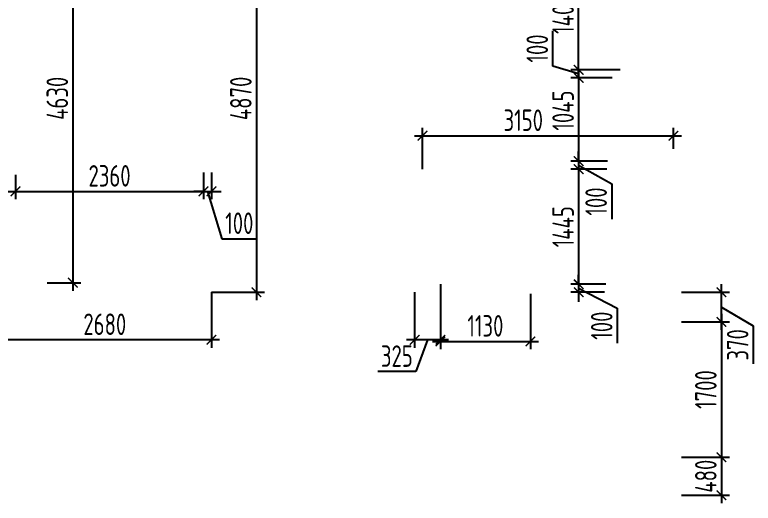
# Model space of a CAD drawing. Header units: millimetres. Extents: x -350007 to 535970, y -888 to 133718.
# Drawn here: x -190404 to -181133, y 115751 to 121886 of the extents above; entities that cross this region are included whole.
import ezdxf

# ---------------------------------------------------------------- set-up
doc = ezdxf.new("R2010")
doc.units = ezdxf.units.MM
doc.layers.add('АР_Размеры нов.', color=15, linetype='Continuous', lineweight=0)
doc.styles.add('ISOCPEUR', font='isocpeur.ttf', dxfattribs={"width": 0.7})
doc.dimstyles.new('R_100', dxfattribs={"dimtxt": 270, "dimasz": 120, "dimexe": 100, "dimexo": 0, "dimgap": 60, "dimtad": 1, "dimdec": 0, "dimrnd": 5, "dimzin": 0, "dimdsep": 46, "dimtxsty": 'ISOCPEUR', "dimblk": 'ARCHTICK', "dimcen": 0, "dimdle": 100, "dimclrd": 256, "dimclre": 256, "dimclrt": 256, "dimadec": 0, "dimazin": 0, "dimtfac": 2, "dimtdec": 0, "dimtofl": 0, "dimtmove": 1, "dimatfit": 3, "dimfxl": 1, "dimtvp": 3, "dimtolj": 1, "dimtzin": 0, "dimarcsym": 0})

# ---------------------------------------------------------------- blocks, each defined once
blk = doc.blocks.new('_ArchTick')
at = {"color": 0, "linetype": 'ByBlock', "const_width": 0.15}
blk.add_lwpolyline([(-0.5, -0.5), (0.5, 0.5)], dxfattribs=at)
blk = doc.blocks.new('*D2844')
at = {"layer": 'АР_Размеры нов.', "lineweight": -2, "ltscale": 100, "transparency": 16777216}
for p, q in [((-185060.2, 118380.7), (-185060.2, 117684)), ((-183930.2, 118380.7), (-183930.2, 117684)), ((-185160.2, 117784), (-183830.2, 117784))]:
    blk.add_line(p, q, dxfattribs=at)
at = {"layer": 'АР_Размеры нов.', "lineweight": -2, "ltscale": 100, "transparency": 16777216, "xscale": 120, "yscale": 120, "zscale": 120, "rotation": 180}
blk.add_blockref('_ArchTick', (-185060.2, 117784), dxfattribs=at)
at = {"layer": 'АР_Размеры нов.', "lineweight": -2, "ltscale": 100, "transparency": 16777216, "xscale": 120, "yscale": 120, "zscale": 120}
blk.add_blockref('_ArchTick', (-183930.2, 117784), dxfattribs=at)
at = {"layer": 'АР_Размеры нов.', "ltscale": 100, "transparency": 16777216, "insert": (-184495.2, 117979), "char_height": 270, "attachment_point": 5, "style": 'ISOCPEUR'}
blk.add_mtext('\\A1;1130', dxfattribs=at)
blk = doc.blocks.new('*D2621')
at = {"layer": 'АР_Размеры нов.', "lineweight": -2, "ltscale": 100, "transparency": 16777216}
for p, q in [((-181532.7, 118129), (-181532.7, 116229)), ((-182033.9, 118029), (-181432.7, 118029)), ((-182033.9, 116329), (-181432.7, 116329))]:
    blk.add_line(p, q, dxfattribs=at)
at = {"layer": 'АР_Размеры нов.', "lineweight": -2, "ltscale": 100, "transparency": 16777216, "xscale": 120, "yscale": 120, "zscale": 120}
for p, rotation in [((-181532.7, 118029), 90), ((-181532.7, 116329), 270)]:
    blk.add_blockref('_ArchTick', p, dxfattribs=dict(at, rotation=rotation))
at = {"layer": 'АР_Размеры нов.', "ltscale": 100, "transparency": 16777216, "insert": (-181727.7, 117179), "char_height": 270, "attachment_point": 5, "rotation": 90, "style": 'ISOCPEUR'}
blk.add_mtext('\\A1;1700', dxfattribs=at)
blk = doc.blocks.new('*D2622')
at = {"layer": 'АР_Размеры нов.', "lineweight": -2, "ltscale": 100, "transparency": 16777216}
for p, q in [((-181532.7, 116429), (-181532.7, 115750.7)), ((-182033.9, 116329), (-181432.7, 116329)), ((-182033.9, 115850.7), (-181432.7, 115850.7))]:
    blk.add_line(p, q, dxfattribs=at)
at = {"layer": 'АР_Размеры нов.', "lineweight": -2, "ltscale": 100, "transparency": 16777216, "xscale": 120, "yscale": 120, "zscale": 120}
for p, rotation in [((-181532.7, 116329), 90), ((-181532.7, 115850.7), 270)]:
    blk.add_blockref('_ArchTick', p, dxfattribs=dict(at, rotation=rotation))
at = {"layer": 'АР_Размеры нов.', "ltscale": 100, "transparency": 16777216, "insert": (-181727.7, 116089.9), "char_height": 270, "attachment_point": 5, "rotation": 90, "style": 'ISOCPEUR'}
blk.add_mtext('\\A1;480', dxfattribs=at)
blk = doc.blocks.new('*D2782')
at = {"layer": 'АР_Размеры нов.', "lineweight": -2, "ltscale": 100, "transparency": 16777216}
for p, q in [((-185060.2, 118500.7), (-185060.2, 117704)), ((-185384.4, 118400.7), (-185384.4, 117704)), ((-184960.2, 117804), (-185484.4, 117804)), ((-185222.3, 117804), (-185367.6, 117404)), ((-185367.6, 117404), (-185846.7, 117404))]:
    blk.add_line(p, q, dxfattribs=at)
at = {"layer": 'АР_Размеры нов.', "lineweight": -2, "ltscale": 100, "transparency": 16777216, "xscale": 120, "yscale": 120, "zscale": 120, "rotation": 180}
blk.add_blockref('_ArchTick', (-185384.4, 117804), dxfattribs=at)
at = {"layer": 'АР_Размеры нов.', "lineweight": -2, "ltscale": 100, "transparency": 16777216, "xscale": 120, "yscale": 120, "zscale": 120}
blk.add_blockref('_ArchTick', (-185060.2, 117804), dxfattribs=at)
at = {"layer": 'АР_Размеры нов.', "ltscale": 100, "transparency": 16777216, "insert": (-185607.1, 117599), "char_height": 270, "attachment_point": 5, "style": 'ISOCPEUR'}
blk.add_mtext('\\A1;325', dxfattribs=at)
blk = doc.blocks.new('*D3003')
at = {"layer": 'АР_Размеры нов.', "lineweight": -2, "ltscale": 500, "transparency": 16777216}
for p, q in [((-189674.9, 123252.4), (-189674.9, 118420.7)), ((-190393.9, 123152.4), (-189574.9, 123152.4)), ((-189998.9, 118520.7), (-189574.9, 118520.7))]:
    blk.add_line(p, q, dxfattribs=at)
at = {"layer": 'АР_Размеры нов.', "lineweight": -2, "ltscale": 500, "transparency": 16777216, "xscale": 120, "yscale": 120, "zscale": 120}
for p, rotation in [((-189674.9, 123152.4), 90), ((-189674.9, 118520.7), 270)]:
    blk.add_blockref('_ArchTick', p, dxfattribs=dict(at, rotation=rotation))
at = {"layer": 'АР_Размеры нов.', "lineweight": 13, "ltscale": 500, "transparency": 16777216, "insert": (-189869.9, 120836.5), "char_height": 270, "attachment_point": 5, "rotation": 90, "style": 'ISOCPEUR'}
blk.add_mtext('\\A1;4630', dxfattribs=at)
blk = doc.blocks.new('*D3019')
at = {"layer": 'АР_Размеры нов.', "lineweight": -2, "ltscale": 500, "transparency": 16777216}
for p, q in [((-187370.5, 123370.8), (-187370.5, 118300.7)), ((-187933.9, 123270.8), (-187270.5, 123270.8)), ((-187933.9, 118400.7), (-187270.5, 118400.7))]:
    blk.add_line(p, q, dxfattribs=at)
at = {"layer": 'АР_Размеры нов.', "lineweight": -2, "ltscale": 500, "transparency": 16777216, "xscale": 120, "yscale": 120, "zscale": 120}
for p, rotation in [((-187370.5, 123270.8), 90), ((-187370.5, 118400.7), 270)]:
    blk.add_blockref('_ArchTick', p, dxfattribs=dict(at, rotation=rotation))
at = {"layer": 'АР_Размеры нов.', "lineweight": 13, "ltscale": 500, "transparency": 16777216, "insert": (-187565.5, 120835.7), "char_height": 270, "attachment_point": 5, "rotation": 90, "style": 'ISOCPEUR'}
blk.add_mtext('\\A1;4870', dxfattribs=at)
blk = doc.blocks.new('*D3020')
at = {"layer": 'АР_Размеры нов.', "lineweight": -2, "ltscale": 500, "transparency": 16777216}
for p, q in [((-190613.2, 118400.5), (-190613.2, 117704)), ((-187933.9, 118400.7), (-187933.9, 117704)), ((-187833.9, 117804), (-190713.2, 117804))]:
    blk.add_line(p, q, dxfattribs=at)
at = {"layer": 'АР_Размеры нов.', "lineweight": -2, "ltscale": 500, "transparency": 16777216, "xscale": 120, "yscale": 120, "zscale": 120, "rotation": 180}
blk.add_blockref('_ArchTick', (-190613.2, 117804), dxfattribs=at)
at = {"layer": 'АР_Размеры нов.', "lineweight": -2, "ltscale": 500, "transparency": 16777216, "xscale": 120, "yscale": 120, "zscale": 120}
blk.add_blockref('_ArchTick', (-187933.9, 117804), dxfattribs=at)
at = {"layer": 'АР_Размеры нов.', "lineweight": 13, "ltscale": 500, "transparency": 16777216, "insert": (-189273.5, 117999), "char_height": 270, "attachment_point": 5, "style": 'ISOCPEUR'}
blk.add_mtext('\\A1;2680', dxfattribs=at)
blk = doc.blocks.new('*D3246')
at = {"layer": 'АР_Размеры нов.', "lineweight": -2, "ltscale": 500, "transparency": 16777216}
for p, q in [((-190393.9, 119874), (-190393.9, 119568.2)), ((-188033.9, 119874), (-188033.9, 119568.2)), ((-190493.9, 119668.2), (-187933.9, 119668.2))]:
    blk.add_line(p, q, dxfattribs=at)
at = {"layer": 'АР_Размеры нов.', "lineweight": -2, "ltscale": 500, "transparency": 16777216, "xscale": 120, "yscale": 120, "zscale": 120, "rotation": 180}
blk.add_blockref('_ArchTick', (-190393.9, 119668.2), dxfattribs=at)
at = {"layer": 'АР_Размеры нов.', "lineweight": -2, "ltscale": 500, "transparency": 16777216, "xscale": 120, "yscale": 120, "zscale": 120}
blk.add_blockref('_ArchTick', (-188033.9, 119668.2), dxfattribs=at)
at = {"layer": 'АР_Размеры нов.', "lineweight": 13, "ltscale": 500, "transparency": 16777216, "insert": (-189213.9, 119863.2), "char_height": 270, "attachment_point": 5, "style": 'ISOCPEUR'}
blk.add_mtext('\\A1;2360', dxfattribs=at)
blk = doc.blocks.new('*D3251')
at = {"layer": 'АР_Размеры нов.', "lineweight": -2, "ltscale": 500, "transparency": 16777216}
for p, q in [((-188033.9, 119905.1), (-188033.9, 119568.2)), ((-187933.9, 119905.1), (-187933.9, 119568.2)), ((-188033.9, 119668.2), (-188153.9, 119668.2)), ((-188033.9, 119668.2), (-187933.9, 119668.2)), ((-187983.9, 119668.2), (-187805.4, 119073.2)), ((-187933.9, 119668.2), (-187813.9, 119668.2)), ((-187805.4, 119073.2), (-187364.1, 119073.2))]:
    blk.add_line(p, q, dxfattribs=at)
at = {"layer": 'АР_Размеры нов.', "lineweight": -2, "ltscale": 500, "transparency": 16777216, "xscale": 120, "yscale": 120, "zscale": 120}
blk.add_blockref('_ArchTick', (-188033.9, 119668.2), dxfattribs=at)
at = {"layer": 'АР_Размеры нов.', "lineweight": -2, "ltscale": 500, "transparency": 16777216, "xscale": 120, "yscale": 120, "zscale": 120, "rotation": 180}
blk.add_blockref('_ArchTick', (-187933.9, 119668.2), dxfattribs=at)
at = {"layer": 'АР_Размеры нов.', "lineweight": 13, "ltscale": 500, "transparency": 16777216, "insert": (-187584.8, 119268.2), "char_height": 270, "attachment_point": 5, "style": 'ISOCPEUR'}
blk.add_mtext('\\A1;100', dxfattribs=at)
blk = doc.blocks.new('*D1639')
at = {"layer": 'АР_Размеры нов.', "lineweight": -2, "ltscale": 500, "transparency": 16777216}
for p, q in [((-185284.4, 119947.2), (-185284.4, 120467)), ((-182133.9, 120201.1), (-182133.9, 120467)), ((-185384.4, 120367), (-182033.9, 120367))]:
    blk.add_line(p, q, dxfattribs=at)
at = {"layer": 'АР_Размеры нов.', "lineweight": -2, "ltscale": 500, "transparency": 16777216, "xscale": 120, "yscale": 120, "zscale": 120, "rotation": 180}
blk.add_blockref('_ArchTick', (-185284.4, 120367), dxfattribs=at)
at = {"layer": 'АР_Размеры нов.', "lineweight": -2, "ltscale": 500, "transparency": 16777216, "xscale": 120, "yscale": 120, "zscale": 120}
blk.add_blockref('_ArchTick', (-182133.9, 120367), dxfattribs=at)
at = {"layer": 'АР_Размеры нов.', "lineweight": 13, "ltscale": 500, "transparency": 16777216, "insert": (-184019.6, 120562), "char_height": 270, "attachment_point": 5, "style": 'ISOCPEUR'}
blk.add_mtext('\\A1;3150', dxfattribs=at)
blk = doc.blocks.new('*D1644')
at = {"layer": 'АР_Размеры нов.', "lineweight": -2, "ltscale": 500, "transparency": 16777216}
for p, q in [((-183649.5, 121242.1), (-183649.5, 121683.4)), ((-183324.5, 121194.6), (-183324.5, 121314.6)), ((-183324.5, 121144.6), (-183649.5, 121242.1)), ((-182803.9, 121194.6), (-183424.5, 121194.6)), ((-183324.5, 121194.6), (-183324.5, 121094.6)), ((-182903.9, 121094.6), (-183424.5, 121094.6)), ((-183324.5, 121094.6), (-183324.5, 120974.6))]:
    blk.add_line(p, q, dxfattribs=at)
at = {"layer": 'АР_Размеры нов.', "lineweight": -2, "ltscale": 500, "transparency": 16777216, "xscale": 120, "yscale": 120, "zscale": 120}
for p, rotation in [((-183324.5, 121194.6), 270), ((-183324.5, 121094.6), 90)]:
    blk.add_blockref('_ArchTick', p, dxfattribs=dict(at, rotation=rotation))
at = {"layer": 'АР_Размеры нов.', "lineweight": 13, "ltscale": 500, "transparency": 16777216, "insert": (-183844.5, 121462.8), "char_height": 270, "attachment_point": 5, "rotation": 90, "style": 'ISOCPEUR'}
blk.add_mtext('\\A1;100', dxfattribs=at)
blk = doc.blocks.new('*D1645')
at = {"layer": 'АР_Размеры нов.', "lineweight": -2, "ltscale": 500, "transparency": 16777216}
for p, q in [((-183324.5, 121194.6), (-183324.5, 119947.2)), ((-182903.9, 121094.6), (-183424.5, 121094.6)), ((-182962.5, 120047.2), (-183424.5, 120047.2))]:
    blk.add_line(p, q, dxfattribs=at)
at = {"layer": 'АР_Размеры нов.', "lineweight": -2, "ltscale": 500, "transparency": 16777216, "xscale": 120, "yscale": 120, "zscale": 120}
for p, rotation in [((-183324.5, 121094.6), 90), ((-183324.5, 120047.2), 270)]:
    blk.add_blockref('_ArchTick', p, dxfattribs=dict(at, rotation=rotation))
at = {"layer": 'АР_Размеры нов.', "lineweight": 13, "ltscale": 500, "transparency": 16777216, "insert": (-183519.5, 120683), "char_height": 270, "attachment_point": 5, "rotation": 90, "style": 'ISOCPEUR'}
blk.add_mtext('\\A1;1045', dxfattribs=at)
blk = doc.blocks.new('*D1646')
at = {"layer": 'АР_Размеры нов.', "lineweight": -2, "ltscale": 500, "transparency": 16777216}
for p, q in [((-183324.5, 120047.2), (-183324.5, 120167.2)), ((-182962.5, 120047.2), (-183424.5, 120047.2)), ((-183324.5, 120047.2), (-183324.5, 119947.2)), ((-183324.5, 119997.2), (-182909.8, 119761.4)), ((-182972.3, 119947.2), (-183424.5, 119947.2)), ((-183324.5, 119947.2), (-183324.5, 119827.2)), ((-182909.8, 119761.4), (-182909.8, 119320.1))]:
    blk.add_line(p, q, dxfattribs=at)
at = {"layer": 'АР_Размеры нов.', "lineweight": -2, "ltscale": 500, "transparency": 16777216, "xscale": 120, "yscale": 120, "zscale": 120}
for p, rotation in [((-183324.5, 120047.2), 270), ((-183324.5, 119947.2), 90)]:
    blk.add_blockref('_ArchTick', p, dxfattribs=dict(at, rotation=rotation))
at = {"layer": 'АР_Размеры нов.', "lineweight": 13, "ltscale": 500, "transparency": 16777216, "insert": (-183104.8, 119540.7), "char_height": 270, "attachment_point": 5, "rotation": 90, "style": 'ISOCPEUR'}
blk.add_mtext('\\A1;100', dxfattribs=at)
blk = doc.blocks.new('*D1647')
at = {"layer": 'АР_Размеры нов.', "lineweight": -2, "ltscale": 500, "transparency": 16777216}
for p, q in [((-183324.5, 120047.2), (-183324.5, 118400.7)), ((-182972.3, 119947.2), (-183424.5, 119947.2)), ((-182982, 118500.7), (-183424.5, 118500.7))]:
    blk.add_line(p, q, dxfattribs=at)
at = {"layer": 'АР_Размеры нов.', "lineweight": -2, "ltscale": 500, "transparency": 16777216, "xscale": 120, "yscale": 120, "zscale": 120}
for p, rotation in [((-183324.5, 119947.2), 90), ((-183324.5, 118500.7), 270)]:
    blk.add_blockref('_ArchTick', p, dxfattribs=dict(at, rotation=rotation))
at = {"layer": 'АР_Размеры нов.', "lineweight": 13, "ltscale": 500, "transparency": 16777216, "insert": (-183519.5, 119223.9), "char_height": 270, "attachment_point": 5, "rotation": 90, "style": 'ISOCPEUR'}
blk.add_mtext('\\A1;1445', dxfattribs=at)
blk = doc.blocks.new('*D1648')
at = {"layer": 'АР_Размеры нов.', "lineweight": -2, "ltscale": 500, "transparency": 16777216}
for p, q in [((-183324.5, 118500.7), (-183324.5, 118620.7)), ((-182982, 118500.7), (-183424.5, 118500.7)), ((-183324.5, 118500.7), (-183324.5, 118400.7)), ((-183001.6, 118400.7), (-183424.5, 118400.7)), ((-183324.5, 118450.7), (-182839.4, 118201.6)), ((-183324.5, 118400.7), (-183324.5, 118280.7)), ((-182839.4, 118201.6), (-182839.4, 117760.3))]:
    blk.add_line(p, q, dxfattribs=at)
at = {"layer": 'АР_Размеры нов.', "lineweight": -2, "ltscale": 500, "transparency": 16777216, "xscale": 120, "yscale": 120, "zscale": 120}
for p, rotation in [((-183324.5, 118500.7), 270), ((-183324.5, 118400.7), 90)]:
    blk.add_blockref('_ArchTick', p, dxfattribs=dict(at, rotation=rotation))
at = {"layer": 'АР_Размеры нов.', "lineweight": 13, "ltscale": 500, "transparency": 16777216, "insert": (-183034.4, 117981), "char_height": 270, "attachment_point": 5, "rotation": 90, "style": 'ISOCPEUR'}
blk.add_mtext('\\A1;100', dxfattribs=at)
blk = doc.blocks.new('*D1649')
at = {"layer": 'АР_Размеры нов.', "lineweight": -2, "ltscale": 500, "transparency": 16777216}
for p, q in [((-183324.5, 121094.6), (-183324.5, 122692.8)), ((-182804, 122592.8), (-183424.5, 122592.8)), ((-182803.9, 121194.6), (-183424.5, 121194.6))]:
    blk.add_line(p, q, dxfattribs=at)
at = {"layer": 'АР_Размеры нов.', "lineweight": -2, "ltscale": 500, "transparency": 16777216, "xscale": 120, "yscale": 120, "zscale": 120}
for p, rotation in [((-183324.5, 122592.8), 90), ((-183324.5, 121194.6), 270)]:
    blk.add_blockref('_ArchTick', p, dxfattribs=dict(at, rotation=rotation))
at = {"layer": 'АР_Размеры нов.', "lineweight": 13, "ltscale": 500, "transparency": 16777216, "insert": (-183519.5, 121893.7), "char_height": 270, "attachment_point": 5, "rotation": 90, "style": 'ISOCPEUR'}
blk.add_mtext('\\A1;1400', dxfattribs=at)
blk = doc.blocks.new('*D1653')
at = {"layer": 'АР_Размеры нов.', "lineweight": -2, "ltscale": 500, "transparency": 16777216}
for p, q in [((-181532.7, 117929), (-181532.7, 118500.7)), ((-182033.9, 118400.7), (-181432.7, 118400.7)), ((-181532.7, 118214.9), (-181132.7, 117979.9)), ((-182033.9, 118029), (-181432.7, 118029)), ((-181132.7, 117979.9), (-181132.7, 117500.8))]:
    blk.add_line(p, q, dxfattribs=at)
at = {"layer": 'АР_Размеры нов.', "lineweight": -2, "ltscale": 500, "transparency": 16777216, "xscale": 120, "yscale": 120, "zscale": 120}
for p, rotation in [((-181532.7, 118400.7), 90), ((-181532.7, 118029), 270)]:
    blk.add_blockref('_ArchTick', p, dxfattribs=dict(at, rotation=rotation))
at = {"layer": 'АР_Размеры нов.', "lineweight": 13, "ltscale": 500, "transparency": 16777216, "insert": (-181327.7, 117740.3), "char_height": 270, "attachment_point": 5, "rotation": 90, "style": 'ISOCPEUR'}
blk.add_mtext('\\A1;370', dxfattribs=at)

msp = doc.modelspace()

# ---------------------------------------------------------------- dimensions: what is measured, and where the dimension line sits
at = {"layer": 'АР_Размеры нов.', "lineweight": 13, "ltscale": 500}
for base, p1, p2, override, picture, middle in [((-187370.5, 118400.7), (-187933.9, 123270.8), (-187933.9, 118400.7), {"dimpost": '\\X'}, '*D3019', (-187565.5, 120835.7)), ((-189674.9, 118520.7), (-190393.9, 123152.4), (-189998.9, 118520.7), {"dimpost": '\\X', "dimfxl": 2.5, "dimarcsym": 1}, '*D3003', (-189869.9, 120836.5)), ((-183324.5, 122592.8), (-182803.9, 121194.6), (-182804, 122592.8), {"dimpost": '\\X'}, '*D1649', (-183519.5, 121893.7)), ((-183324.5, 121094.6), (-182803.9, 121194.6), (-182903.9, 121094.6), {"dimpost": '\\X'}, '*D1644', (-183844.5, 121302.1)), ((-183324.4592, 118500.6825), (-182972.3066, 119947.1651), (-182982.0207, 118500.6825), {"dimpost": '\\X'}, '*D1647', (-183519.4592, 119223.9238))]:
    dim = msp.add_linear_dim(base=base, p1=p1, p2=p2, angle=90, dimstyle='R_100', override=override, dxfattribs=at)
    dim.commit()
    dim.dimension.update_dxf_attribs({"geometry": picture, "text_midpoint": middle})
for base, p1, p2, override, picture, middle in [((-183324.5, 120047.2), (-182903.9, 121094.6), (-182962.5, 120047.2), {"dimpost": '\\X'}, '*D1645', (-183324.5, 120683)), ((-183324.5, 119947.2), (-182962.5, 120047.2), (-182972.3, 119947.2), {"dimpost": '\\X'}, '*D1646', (-182909.8, 119701.4)), ((-183324.5, 118400.7), (-182982, 118500.7), (-183001.6, 118400.7), {"dimpost": '\\X'}, '*D1648', (-182839.4, 118141.6)), ((-181532.7, 118400.7), (-182033.9, 118029), (-182033.9, 118400.7), {"dimpost": '\\X', "dimfxl": 2.5, "dimarcsym": 1}, '*D1653', (-181132.7, 117919.9))]:
    dim = msp.add_linear_dim(base=base, p1=p1, p2=p2, angle=90, dimstyle='R_100', override=override, dxfattribs=at)
    dim.commit()
    dim.dimension.update_dxf_attribs({"geometry": picture, "text_midpoint": middle, "dimtype": 160})
dim = msp.add_linear_dim(base=(-182133.9151, 120367.0405), p1=(-185284.4438, 119947.1651), p2=(-182133.9151, 120201.0789), dimstyle='R_100', override={"dimpost": '\\X'}, dxfattribs=at)
dim.commit()
dim.dimension.update_dxf_attribs({"geometry": '*D1639', "text_midpoint": (-184019.6392, 120367.0405), "dimtype": 160})
for base, p1, p2, picture, middle in [((-188033.9, 119668.2), (-190393.9, 119874), (-188033.9, 119874), '*D3246', (-189213.9, 119863.2)), ((-187933.9, 119668.2), (-188033.9, 119905.1), (-187933.9, 119905.1), '*D3251', (-187745.4, 119268.2)), ((-190613.2, 117804), (-187933.9, 118400.7), (-190613.2, 118400.5), '*D3020', (-189273.5, 117999))]:
    dim = msp.add_linear_dim(base=base, p1=p1, p2=p2, dimstyle='R_100', override={"dimpost": '\\X'}, dxfattribs=at)
    dim.commit()
    dim.dimension.update_dxf_attribs({"geometry": picture, "text_midpoint": middle})
at = {"layer": 'АР_Размеры нов.', "ltscale": 100}
dim = msp.add_linear_dim(base=(-185384.4, 117804), p1=(-185060.2, 118500.7), p2=(-185384.4, 118400.7), dimstyle='R_100', override={"dimpost": '\\X', "dimfxl": 300, "dimarcsym": 1}, dxfattribs=at)
dim.commit()
dim.dimension.update_dxf_attribs({"geometry": '*D2782', "text_midpoint": (-185427.6, 117404), "dimtype": 160})
dim = msp.add_linear_dim(base=(-183930.2, 117784), p1=(-185060.2, 118380.7), p2=(-183930.2, 118380.7), dimstyle='R_100', override={"dimpost": '\\X', "dimfxl": 300, "dimarcsym": 1}, dxfattribs=at)
dim.commit()
dim.dimension.update_dxf_attribs({"geometry": '*D2844', "text_midpoint": (-184495.2, 117979)})
dim = msp.add_linear_dim(base=(-181532.7, 116329), p1=(-182033.9, 118029), p2=(-182033.9, 116329), angle=90, dimstyle='R_100', override={"dimpost": '\\X', "dimfxl": 2.5, "dimarcsym": 1}, dxfattribs=at)
dim.commit()
dim.dimension.update_dxf_attribs({"geometry": '*D2621', "text_midpoint": (-181727.7, 117179)})
dim = msp.add_linear_dim(base=(-181532.7, 115850.7), p1=(-182033.9, 116329), p2=(-182033.9, 115850.7), angle=90, dimstyle='R_100', override={"dimpost": '\\X', "dimfxl": 2.5, "dimarcsym": 1}, dxfattribs=at)
dim.commit()
dim.dimension.update_dxf_attribs({"geometry": '*D2622', "text_midpoint": (-181532.7, 116089.9), "dimtype": 160})

doc.saveas('drawing.dxf')
